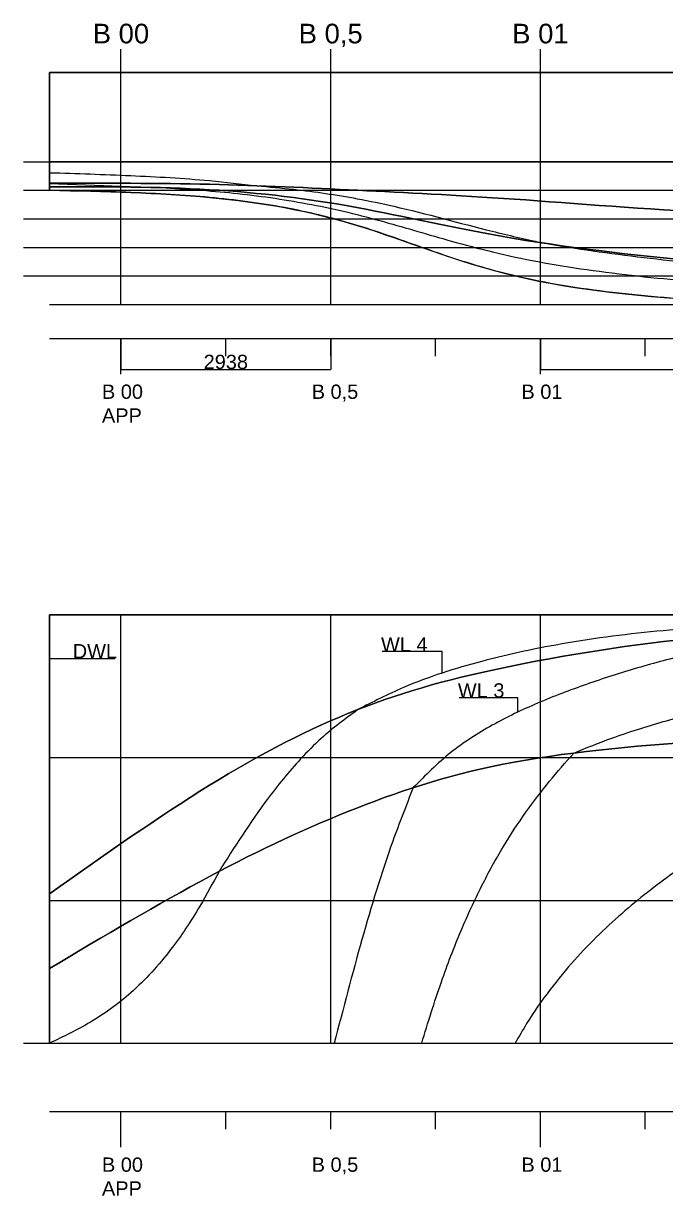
# Model space of a CAD drawing. Extents: x -1366 to 79276, y -12480 to 4902.
# Drawn here: x -1366 to 7629, y -12480 to 3937 of the extents above; entities that cross this region are included whole.
import ezdxf
from ezdxf.enums import TextEntityAlignment as Align

# ---------------------------------------------------------------- set-up
doc = ezdxf.new("R2010")
doc.units = 0
doc.header["$MEASUREMENT"] = 0
doc.header["$PDMODE"] = 98
doc.layers.get('0').update_dxf_attribs({"color": 1, "linetype": 'CONTINUOUS'})
doc.layers.get('Defpoints').update_dxf_attribs({"linetype": 'CONTINUOUS'})
for name, color, linetype in [('BUTTOCKS', 30, 'CONTINUOUS'), ('CL', 1, 'CONTINUOUS'), ('COTAS', 7, 'CONTINUOUS'), ('EDGES', 56, 'CONTINUOUS'), ('REFERENCE_LINES', 7, 'CONTINUOUS'), ('STATIONS', 3, 'CONTINUOUS'), ('WATERLINES', 4, 'CONTINUOUS')]:
    doc.layers.add(name, color=color, linetype=linetype)
doc.styles.add('COTAS', font='arial.ttf', dxfattribs={"height": 200})
doc.styles.get("Standard").update_dxf_attribs({"font": 'arial.ttf'})
doc.dimstyles.new('COTAS', dxfattribs={"dimtxt": 200, "dimasz": 2.5, "dimexe": 1.25, "dimexo": 0.625, "dimtad": 1, "dimdec": 0, "dimdsep": 46, "dimtxsty": 'COTAS', "dimcen": 2.5, "dimclrd": 256, "dimclre": 256, "dimclrt": 256, "dimadec": 0, "dimazin": 0, "dimtfac": 1, "dimtdec": 0, "dimtmove": 0, "dimatfit": 3, "dimfxl": 1, "dimtfillclr": 256, "dimtolj": 1, "dimtzin": 0, "dimlwd": -1, "dimlwe": -1, "dimarcsym": 0})

# ---------------------------------------------------------------- blocks, each defined once
blk = doc.blocks.new('LINHAS DE REFERENCIA')
at = {"layer": 'REFERENCE_LINES'}
for p, q in [((-1000, -705), (59000, -705)), ((0, -1205), (0, -705)), ((1469, -955), (1469, -705)), ((2938, -955), (2938, -705)), ((4407, -955), (4407, -705)), ((5876, -1205), (5876, -705)), ((7345, -955), (7345, -705))]:
    blk.add_line(p, q, dxfattribs=at)
at = {"layer": 'REFERENCE_LINES', "char_height": 200, "width": 913.77, "attachment_point": 1}
for s, insert in [('B 00\\PAPP', (-266, -1351)), ('B 0,5', (2672, -1351)), ('B 01', (5610, -1351))]:
    blk.add_mtext(s, dxfattribs=dict(at, insert=insert))
blk = doc.blocks.new('*D6')
at = {"layer": 'COTAS', "transparency": 16777216}
for p, q in [((0, -476), (0, -910)), ((2938, -476), (2938, -910)), ((2, -908), (2936, -908))]:
    blk.add_line(p, q, dxfattribs=at)
for points in [[(2, -908), (2, -909), (0, -908)], [(2936, -908), (2936, -909), (2938, -908)]]:
    blk.add_solid(points, dxfattribs=at)
at = {"layer": 'Defpoints', "color": 0, "transparency": 16777216}
for p in [(0, -475), (2938, -475), (2938, -908)]:
    blk.add_point(p, dxfattribs=at)
at = {"layer": 'COTAS', "transparency": 16777216, "insert": (1469, -805), "char_height": 200, "attachment_point": 5, "style": 'COTAS'}
blk.add_mtext('\\A1;2938', dxfattribs=at)
blk = doc.blocks.new('*D7')
at = {"layer": 'COTAS', "transparency": 16777216}
for p, q in [((5876, -476), (5876, -910)), ((11752, -476), (11752, -910)), ((5878, -908), (11750, -908))]:
    blk.add_line(p, q, dxfattribs=at)
for points in [[(5878, -908), (5878, -909), (5876, -908)], [(11750, -908), (11750, -909), (11752, -908)]]:
    blk.add_solid(points, dxfattribs=at)
at = {"layer": 'Defpoints', "color": 0, "transparency": 16777216}
for p in [(5876, -475), (11752, -475), (11752, -908)]:
    blk.add_point(p, dxfattribs=at)
at = {"layer": 'COTAS', "transparency": 16777216, "insert": (8814, -806), "char_height": 200, "attachment_point": 5, "style": 'COTAS'}
blk.add_mtext('\\A1;5876', dxfattribs=at)

msp = doc.modelspace()

# ---------------------------------------------------------------- linework, layer by layer
msp.add_line((-1000, 3250), (58999.9, 3250))
at = {"layer": 'BUTTOCKS'}
for p, q in [((-1000, 3250), (-1000, 1846.5)), ((-1000, 3250), (-1000, 1695.6)), ((-1000, 1600), (-1000, 3250)), ((-1000, 1695.6), (631.6, 1634.3)), ((-1000, -6346), (55312.6, -6346)), ((-1000, -8346), (57356, -8346))]:
    msp.add_line(p, q, dxfattribs=at)
for points in [[(58999.9, 3250), (58995.7, 2969.3), (58966.5, 2671.3), (58889.1, 2341.2), (58746.8, 1974.7), (58523.4, 1567.4), (58195.5, 1102.6), (57983.2, 846.9), (57726.7, 594.8), (57414, 369.2), (57033.1, 192.7), (56700, 103.6), (56219.6, 34.8), (55741.3, 6.4), (55311.8, 0.6), (51601.1, 0), (11119.5, 0), (9750.1, 6.2), (8335, 49.8), (7608.7, 97.4), (6885.6, 168.3), (6184.2, 267.4), (5523.3, 399.4), (5063, 521.2), (4490.8, 703.4), (3564.8, 1026.1), (3055.1, 1182.1), (2290.8, 1357.3), (1773.6, 1440), (1244, 1500), (139.6, 1568.8), (-1000, 1600)], [(-1000, 1846.5), (136.3, 1805.9), (1241.2, 1734.7), (1902.1, 1663.4)], [(1902.1, 1663.4), (2421.8, 1613.3), (3310.8, 1482.2), (3821.8, 1376.3), (5200.2, 1026.6), (5885.8, 865.3)], [(631.6, 1634.3), (1639.2, 1554.2), (2159.7, 1487.1), (2671.5, 1400.3), (3179.6, 1291.2), (3689.8, 1157.9), (4624, 889.3), (5206.3, 736.9), (5840.9, 601.5), (6525.3, 489.5), (7240.5, 399.5), (7967.2, 329.7), (9389.8, 240.5), (10762.7, 195.6), (13759.4, 133.4), (16558, 64.6), (19025.8, 15), (20521.8, 1.9), (21894.1, 0), (38284.7, 0), (40988.3, 4.5), (43522.9, 26.7), (47117.7, 93.6), (48675.5, 139.8), (49394.1, 173.1), (50041.9, 217.4), (50639, 280), (51359.4, 407.4), (51601.9, 471.3)], [(5885.8, 865.3), (6519.5, 764.9), (7235.5, 669.4), (8678.6, 522), (10065.5, 426.3), (11420.6, 360.9), (13755.7, 266.9), (16558, 129.2), (18203.2, 57.4), (19025.8, 30), (20521.8, 3.8), (21894.1, 0), (38115.7, 0), (40819.3, 7.5), (42171.1, 24.4), (43522.9, 53.4), (45992.4, 138.4)]]:
    msp.add_spline(points, degree=3, dxfattribs=at)
at = {"layer": 'CL'}
for p, q in [((-1000, 0), (59000, 0)), ((-1365.9, -10346), (59299.9, -10346))]:
    msp.add_line(p, q, dxfattribs=at)
at = {"layer": 'EDGES'}
msp.add_line((-1000, -6626.7), (-1000, -6626.7), dxfattribs=at)
for points in [[(-1000, 3250, 0), (-1000, 3212.7, 0), (-1000, 3175.5, 0), (-1000, 3138.2, 0), (-1000, 3100.8, 0), (-1000, 3063.4, 0), (-1000, 3025.9, 0), (-1000, 2988.4, 0), (-1000, 2950.7, 0), (-1000, 2912.9, 0), (-1000, 2875.1, 0), (-1000, 2837, 0), (-1000, 2798.8, 0), (-1000, 2760.5, 0), (-1000, 2721.9, 0), (-1000, 2683.2, 0), (-1000, 2644.2, 0), (-1000, 2605.1, 0), (-1000, 2565.7, 0), (-1000, 2526.1, 0), (-1000, 2486.3, 0), (-1000, 2446.4, 0), (-1000, 2406.3, 0), (-1000, 2366.1, 0), (-1000, 2325.7, 0), (-1000, 2285.2, 0), (-1000, 2244.7, 0), (-1000, 2204, 0), (-1000, 2163.3, 0), (-1000, 2122.5, 0), (-1000, 2081.7, 0), (-1000, 2040.9, 0), (-1000, 2000, 0), (-857.2, 2000, 0), (-714.5, 2000, 0), (-572, 2000, 0), (-429.6, 2000, 0), (-287.4, 2000, 0), (-145.6, 2000, 0), (-4.1, 2000, 0), (136.9, 2000, 0), (277.4, 2000, 0), (417.4, 2000, 0), (556.8, 2000, 0), (695.4, 2000, 0), (833.4, 2000, 0), (970.5, 2000, 0), (1106.8, 2000, 0), (1242.1, 2000, 0), (1106.8, 2000, 0), (970.5, 2000, 0), (833.4, 2000, 0), (695.4, 2000, 0), (556.8, 2000, 0), (417.4, 2000, 0), (277.4, 2000, 0), (136.9, 2000, 0), (-4.1, 2000, 0), (-145.6, 2000, 0), (-287.4, 2000, 0), (-429.6, 2000, 0), (-572, 2000, 0), (-714.5, 2000, 0), (-857.2, 2000, 0), (-1000, 2000, 0), (-1000, 1981.2, 0), (-1000, 1962.5, 0), (-1000, 1943.8, 0), (-1000, 1925, 0), (-1000, 1906.2, 0), (-1000, 1887.5, 0), (-1000, 1868.8, 0), (-1000, 1850, 0), (-1000, 1831.2, 0), (-1000, 1812.5, 0), (-1000, 1793.8, 0), (-1000, 1775, 0), (-1000, 1756.2, 0), (-1000, 1737.5, 0), (-1000, 1718.8, 0), (-1000, 1700, 0), (-1000, 1718.8, 0), (-1000, 1737.5, 0), (-1000, 1756.2, 0), (-1000, 1775, 0), (-1000, 1793.8, 0), (-1000, 1812.5, 0), (-1000, 1831.2, 0), (-1000, 1850, 0), (-1000, 1868.8, 0), (-1000, 1887.5, 0), (-1000, 1906.2, 0), (-1000, 1925, 0), (-1000, 1943.8, 0), (-1000, 1962.5, 0), (-1000, 1981.2, 0), (-1000, 2000, 0), (-1000, 2040.9, 0), (-1000, 2081.7, 0), (-1000, 2122.5, 0), (-1000, 2163.3, 0), (-1000, 2204, 0), (-1000, 2244.7, 0), (-1000, 2285.2, 0), (-1000, 2325.7, 0), (-1000, 2366.1, 0), (-1000, 2406.3, 0), (-1000, 2446.4, 0), (-1000, 2486.3, 0), (-1000, 2526.1, 0), (-1000, 2565.7, 0), (-1000, 2605.1, 0), (-1000, 2644.2, 0), (-1000, 2683.2, 0), (-1000, 2721.9, 0), (-1000, 2760.5, 0), (-1000, 2798.8, 0), (-1000, 2837, 0), (-1000, 2875.1, 0), (-1000, 2912.9, 0), (-1000, 2950.7, 0), (-1000, 2988.4, 0), (-1000, 3025.9, 0), (-1000, 3063.4, 0), (-1000, 3100.8, 0), (-1000, 3138.2, 0), (-1000, 3175.5, 0), (-1000, 3212.7, 0), (-1000, 3250, 0), (-1000, 3212.7, 0), (-1000, 3175.3, 0), (-1000, 3137.7, 0), (-1000, 3099.8, 0), (-1000, 3061.4, 0), (-1000, 3022.4, 0), (-1000, 2982.8, 0), (-1000, 2942.4, 0), (-1000, 2901.1, 0), (-1000, 2858.8, 0), (-1000, 2815.4, 0), (-1000, 2770.7, 0), (-1000, 2724.7, 0), (-1000, 2677.3, 0), (-1000, 2628.2, 0), (-1000, 2577.6, 0), (-1000, 2525.1, 0), (-1000, 2471, 0), (-1000, 2415.3, 0), (-1000, 2358.2, 0), (-1000, 2299.7, 0), (-1000, 2240, 0), (-1000, 2179.2, 0), (-1000, 2117.4, 0), (-1000, 2054.7, 0), (-1000, 1991.2, 0), (-1000, 1927, 0), (-1000, 1862.3, 0), (-1000, 1797.1, 0), (-1000, 1731.6, 0), (-1000, 1665.8, 0), (-1000, 1600, 0), (-1000, 1603.1, 0), (-1000, 1606.2, 0), (-1000, 1609.4, 0), (-1000, 1612.5, 0), (-1000, 1615.6, 0), (-1000, 1618.8, 0), (-1000, 1621.9, 0), (-1000, 1625, 0), (-1000, 1628.1, 0), (-1000, 1631.2, 0), (-1000, 1634.4, 0), (-1000, 1637.5, 0), (-1000, 1640.6, 0), (-1000, 1643.8, 0), (-1000, 1646.9, 0), (-1000, 1650, 0), (-1000, 1653.1, 0), (-1000, 1656.2, 0), (-1000, 1659.4, 0), (-1000, 1662.5, 0), (-1000, 1665.6, 0), (-1000, 1668.8, 0), (-1000, 1671.9, 0), (-1000, 1675, 0), (-1000, 1678.1, 0), (-1000, 1681.2, 0), (-1000, 1684.4, 0), (-1000, 1687.5, 0), (-1000, 1690.6, 0), (-1000, 1693.8, 0), (-1000, 1696.9, 0), (-1000, 1700, 0), (-857.4, 1700, 0), (-714.8, 1700, 0), (-572.3, 1699.9, 0), (-430.1, 1699.7, 0), (-288.1, 1699.5, 0), (-146.3, 1699.1, 0), (-5, 1698.6, 0), (136, 1697.9, 0), (276.4, 1697, 0), (416.4, 1695.9, 0), (555.7, 1694.6, 0), (694.3, 1693, 0), (832.2, 1691.1, 0), (969.4, 1688.8, 0), (1105.7, 1686.3, 0), (1241.1, 1683.3, 0), (1105.7, 1686.3, 0), (969.4, 1688.8, 0), (832.2, 1691.1, 0), (694.3, 1693, 0), (555.7, 1694.6, 0), (416.4, 1695.9, 0), (276.4, 1697, 0), (136, 1697.9, 0), (-5, 1698.6, 0), (-146.3, 1699.1, 0), (-288.1, 1699.5, 0), (-430.1, 1699.7, 0), (-572.3, 1699.9, 0), (-714.8, 1700, 0), (-857.4, 1700, 0), (-1000, 1700, 0), (-1000, 1696.9, 0), (-1000, 1693.8, 0), (-1000, 1690.6, 0), (-1000, 1687.5, 0), (-1000, 1684.4, 0), (-1000, 1681.2, 0), (-1000, 1678.1, 0), (-1000, 1675, 0), (-1000, 1671.9, 0), (-1000, 1668.8, 0), (-1000, 1665.6, 0), (-1000, 1662.5, 0), (-1000, 1659.4, 0), (-1000, 1656.2, 0), (-1000, 1653.1, 0), (-1000, 1650, 0), (-857.2, 1650, 0), (-714.5, 1649.9, 0), (-572, 1649.7, 0), (-429.6, 1649.3, 0), (-287.5, 1648.7, 0), (-145.7, 1647.8, 0), (-4.3, 1646.5, 0), (136.6, 1644.8, 0), (277, 1642.6, 0), (416.8, 1639.8, 0), (556, 1636.5, 0), (694.4, 1632.4, 0), (832.1, 1627.7, 0), (968.9, 1622.1, 0), (1104.7, 1615.7, 0), (1239.6, 1608.3, 0), (1104.7, 1615.7, 0), (968.9, 1622.1, 0), (832.1, 1627.7, 0), (694.4, 1632.4, 0), (556, 1636.5, 0), (416.8, 1639.8, 0), (277, 1642.6, 0), (136.6, 1644.8, 0), (-4.3, 1646.5, 0), (-145.7, 1647.8, 0), (-287.5, 1648.7, 0), (-429.6, 1649.3, 0), (-572, 1649.7, 0), (-714.5, 1649.9, 0), (-857.2, 1650, 0), (-1000, 1650, 0), (-1000, 1646.9, 0), (-1000, 1643.8, 0), (-1000, 1640.6, 0), (-1000, 1637.5, 0), (-1000, 1634.4, 0), (-1000, 1631.2, 0), (-1000, 1628.1, 0), (-1000, 1625, 0), (-1000, 1621.9, 0), (-1000, 1618.8, 0), (-1000, 1615.6, 0), (-1000, 1612.5, 0), (-1000, 1609.4, 0), (-1000, 1606.2, 0), (-1000, 1603.1, 0), (-1000, 1600, 0), (-856.8, 1596.9, 0), (-713.7, 1593.7, 0), (-570.7, 1590.3, 0), (-428, 1586.7, 0), (-285.5, 1582.8, 0), (-143.3, 1578.6, 0), (-1.6, 1573.9, 0), (139.6, 1568.8, 0), (280.3, 1563, 0), (420.4, 1556.5, 0), (559.8, 1549.4, 0), (698.4, 1541.4, 0), (836.2, 1532.6, 0), (973.2, 1522.8, 0), (1109.1, 1511.9, 0), (1244, 1500, 0), (1377.8, 1486.9, 0), (1510.7, 1472.6, 0), (1642.5, 1457, 0), (1773.6, 1440, 0), (1903.8, 1421.6, 0), (2033.4, 1401.7, 0), (2162.3, 1380.3, 0), (2290.8, 1357.3, 0), (2418.8, 1332.6, 0), (2546.4, 1306.2, 0), (2673.8, 1278, 0), (2801, 1248, 0), (2928, 1216, 0), (3055.1, 1182.1, 0), (3182.2, 1146.2, 0), (3309.4, 1108.2, 0), (3436.9, 1068, 0), (3564.8, 1026.1, 0), (3693.4, 982.5, 0), (3822.9, 937.6, 0), (3953.4, 891.7, 0), (4085.3, 845, 0), (4218.7, 797.9, 0), (4353.8, 750.6, 0), (4490.8, 703.4, 0), (4630.1, 656.5, 0), (4771.7, 610.4, 0), (4916, 565.2, 0), (5063, 521.2, 0), (5213.1, 478.7, 0), (5366.5, 438, 0), (5523.3, 399.3, 0), (5683.7, 363, 0), (5847.6, 328.9, 0), (6014.5, 297.1, 0), (6184.2, 267.4, 0), (6356.5, 239.7, 0), (6531, 214, 0), (6707.5, 190.2, 0), (6885.6, 168.3, 0), (7065, 148.1, 0), (7245.6, 129.6, 0), (7426.9, 112.7, 0), (7608.7, 97.3, 0), (7790.7, 83.5, 0)], [(7779.8, 3250, 0), (7598.1, 3250, 0), (7416.5, 3250, 0), (7235.2, 3250, 0), (7054.6, 3250, 0), (6874.9, 3250, 0), (6696.6, 3250, 0), (6519.9, 3250, 0), (6345.2, 3250, 0), (6172.7, 3250, 0), (6002.9, 3250, 0), (5836, 3250, 0), (5672.3, 3250, 0), (5512.3, 3250, 0), (5356, 3250, 0), (5203.4, 3250, 0), (5054.3, 3250, 0), (4908.3, 3250, 0), (4765.2, 3250, 0), (4624.8, 3250, 0), (4486.9, 3250, 0), (4351.1, 3250, 0), (4217.3, 3250, 0), (4085.3, 3250, 0), (3954.6, 3250, 0), (3825.3, 3250, 0), (3696.8, 3250, 0), (3569.1, 3250, 0), (3442, 3250, 0), (3315, 3250, 0), (3188.1, 3250, 0), (3061.1, 3250, 0), (2934, 3250, 0), (2806.7, 3250, 0), (2679.1, 3250, 0), (2551.3, 3250, 0), (2423.1, 3250, 0), (2294.4, 3250, 0), (2165.2, 3250, 0), (2035.5, 3250, 0), (1905.2, 3250, 0), (1774.2, 3250, 0), (1642.4, 3250, 0), (1509.9, 3250, 0), (1376.4, 3250, 0), (1242.1, 3250, 0), (1106.8, 3250, 0), (970.5, 3250, 0), (833.4, 3250, 0), (695.4, 3250, 0), (556.8, 3250, 0), (417.4, 3250, 0), (277.4, 3250, 0), (136.9, 3250, 0), (-4.1, 3250, 0), (-145.6, 3250, 0), (-287.4, 3250, 0), (-429.6, 3250, 0), (-572, 3250, 0), (-714.5, 3250, 0), (-857.2, 3250, 0), (-1000, 3250, 0), (-1000, 3250, 0), (-1000, 3250, 0), (-1000, 3250, 0), (-1000, 3250, 0), (-1000, 3250, 0), (-1000, 3250, 0), (-1000, 3250, 0), (-1000, 3250, 0), (-1000, 3250, 0), (-1000, 3250, 0), (-1000, 3250, 0), (-1000, 3250, 0), (-1000, 3250, 0), (-1000, 3250, 0), (-1000, 3250, 0), (-1000, 3250, 0)], [(7779.8, 2000, 0), (7598.1, 2000, 0), (7416.5, 2000, 0), (7235.2, 2000, 0), (7054.6, 2000, 0), (6874.9, 2000, 0), (6696.6, 2000, 0), (6519.9, 2000, 0), (6345.2, 2000, 0), (6172.7, 2000, 0), (6002.9, 2000, 0), (5836, 2000, 0), (5672.3, 2000, 0), (5512.3, 2000, 0), (5356, 2000, 0), (5203.4, 2000, 0), (5054.3, 2000, 0), (4908.3, 2000, 0), (4765.2, 2000, 0), (4624.8, 2000, 0), (4486.9, 2000, 0), (4351.1, 2000, 0), (4217.3, 2000, 0), (4085.3, 2000, 0), (3954.6, 2000, 0), (3825.3, 2000, 0), (3696.8, 2000, 0), (3569.1, 2000, 0), (3442, 2000, 0), (3315, 2000, 0), (3188.1, 2000, 0), (3061.1, 2000, 0), (2934, 2000, 0), (2806.7, 2000, 0), (2679.1, 2000, 0), (2551.3, 2000, 0), (2423.1, 2000, 0), (2294.4, 2000, 0), (2165.2, 2000, 0), (2035.5, 2000, 0), (1905.2, 2000, 0), (1774.2, 2000, 0), (1642.4, 2000, 0), (1509.9, 2000, 0), (1376.4, 2000, 0), (1242.1, 2000, 0), (1376.4, 2000, 0), (1509.9, 2000, 0), (1642.4, 2000, 0), (1774.2, 2000, 0), (1905.2, 2000, 0), (2035.5, 2000, 0), (2165.2, 2000, 0), (2294.4, 2000, 0), (2423.1, 2000, 0), (2551.3, 2000, 0), (2679.1, 2000, 0), (2806.7, 2000, 0), (2934, 2000, 0), (3061.1, 2000, 0), (3188.1, 2000, 0), (3315, 2000, 0), (3442, 2000, 0), (3569.1, 2000, 0), (3696.8, 2000, 0), (3825.3, 2000, 0), (3954.6, 2000, 0), (4085.3, 2000, 0), (4217.3, 2000, 0), (4351.1, 2000, 0), (4486.9, 2000, 0), (4624.8, 2000, 0), (4765.2, 2000, 0), (4908.3, 2000, 0), (5054.3, 2000, 0), (5203.4, 2000, 0), (5356, 2000, 0), (5512.3, 2000, 0), (5672.3, 2000, 0), (5836, 2000, 0), (6002.9, 2000, 0), (6172.7, 2000, 0), (6345.2, 2000, 0), (6519.9, 2000, 0), (6696.6, 2000, 0), (6874.9, 2000, 0), (7054.6, 2000, 0), (7235.2, 2000, 0), (7416.5, 2000, 0), (7598.1, 2000, 0), (7779.8, 2000, 0)], [(1241.1, 1683.3, 0), (1375.5, 1680, 0), (1509.1, 1676.3, 0), (1641.8, 1672.3, 0), (1773.7, 1668, 0), (1904.8, 1663.3, 0), (2035.4, 1658.4, 0), (2165.2, 1653.3, 0), (2294.6, 1647.9, 0), (2423.4, 1642.4, 0), (2551.8, 1636.6, 0), (2679.8, 1630.7, 0), (2807.5, 1624.7, 0), (2935, 1618.6, 0), (3062.2, 1612.5, 0), (3189.3, 1606.2, 0), (3316.3, 1600, 0), (3189.3, 1606.2, 0), (3062.2, 1612.5, 0), (2935, 1618.6, 0), (2807.5, 1624.7, 0), (2679.8, 1630.7, 0), (2551.8, 1636.6, 0), (2423.4, 1642.4, 0), (2294.6, 1647.9, 0), (2165.2, 1653.3, 0), (2035.4, 1658.4, 0), (1904.8, 1663.3, 0), (1773.7, 1668, 0), (1641.8, 1672.3, 0), (1509.1, 1676.3, 0), (1375.5, 1680, 0), (1241.1, 1683.3, 0)], [(3304.9, 1358.3, 0), (3178.1, 1381.3, 0), (3051.2, 1403.3, 0), (2924.4, 1424.3, 0), (2797.5, 1444.3, 0), (2670.3, 1463.3, 0), (2543, 1481.4, 0), (2415.3, 1498.5, 0), (2287.2, 1514.6, 0), (2158.6, 1529.7, 0), (2029.6, 1543.9, 0), (1899.9, 1557.1, 0), (1769.5, 1569.3, 0), (1638.3, 1580.5, 0), (1506.4, 1590.8, 0), (1373.5, 1600, 0), (1239.6, 1608.3, 0), (1373.5, 1600, 0), (1506.4, 1590.8, 0), (1638.3, 1580.5, 0), (1769.5, 1569.3, 0), (1899.9, 1557.1, 0), (2029.6, 1543.9, 0), (2158.6, 1529.7, 0), (2287.2, 1514.6, 0), (2415.3, 1498.5, 0), (2543, 1481.4, 0), (2670.3, 1463.3, 0), (2797.5, 1444.3, 0), (2924.4, 1424.3, 0), (3051.2, 1403.3, 0), (3178.1, 1381.3, 0), (3304.9, 1358.3, 0)], [(7779.8, 1314.6, 0), (7598.1, 1326.2, 0), (7416.5, 1338.2, 0), (7235.2, 1350.6, 0), (7054.6, 1363.2, 0), (6875, 1376, 0), (6696.7, 1389, 0), (6520, 1401.9, 0), (6345.3, 1414.8, 0), (6172.9, 1427.5, 0), (6003.1, 1439.9, 0), (5836.2, 1452.1, 0), (5672.7, 1463.8, 0), (5512.7, 1475, 0), (5356.5, 1485.7, 0), (5204, 1495.8, 0), (5054.9, 1505.3, 0), (4909, 1514.5, 0), (4766.1, 1523.1, 0), (4625.8, 1531.4, 0), (4487.9, 1539.3, 0), (4352.3, 1546.9, 0), (4218.6, 1554.2, 0), (4086.6, 1561.2, 0), (3956, 1568, 0), (3826.6, 1574.6, 0), (3698.2, 1581.1, 0), (3570.5, 1587.5, 0), (3443.3, 1593.7, 0), (3316.3, 1600, 0), (3443.3, 1593.7, 0), (3570.5, 1587.5, 0), (3698.2, 1581.1, 0), (3826.6, 1574.6, 0), (3956, 1568, 0), (4086.6, 1561.2, 0), (4218.6, 1554.2, 0), (4352.3, 1546.9, 0), (4487.9, 1539.3, 0), (4625.8, 1531.4, 0), (4766.1, 1523.1, 0), (4909, 1514.5, 0), (5054.9, 1505.3, 0), (5204, 1495.8, 0), (5356.5, 1485.7, 0), (5512.7, 1475, 0), (5672.7, 1463.8, 0), (5836.2, 1452.1, 0), (6003.1, 1439.9, 0), (6172.9, 1427.5, 0), (6345.3, 1414.8, 0), (6520, 1401.9, 0), (6696.7, 1389, 0), (6875, 1376, 0), (7054.6, 1363.2, 0), (7235.2, 1350.6, 0), (7416.5, 1338.2, 0), (7598.1, 1326.2, 0), (7779.8, 1314.6, 0)], [(7779.8, 633.7, 0), (7598.1, 652, 0), (7416.4, 671, 0), (7235.1, 690.7, 0), (7054.3, 711.2, 0), (6874.6, 732.3, 0), (6696.1, 754.1, 0), (6519.3, 776.6, 0), (6344.3, 799.8, 0), (6171.6, 823.6, 0), (6001.5, 848, 0), (5834.3, 873.1, 0), (5670.3, 898.7, 0), (5509.7, 925, 0), (5353, 951.8, 0), (5199.9, 979.2, 0), (5050.1, 1006.9, 0), (4903.5, 1034.9, 0), (4759.8, 1063.1, 0), (4618.8, 1091.4, 0), (4480.2, 1119.7, 0), (4343.9, 1147.9, 0), (4209.5, 1175.9, 0), (4076.9, 1203.6, 0), (3945.8, 1231, 0), (3816, 1257.8, 0), (3687.2, 1284.1, 0), (3559.3, 1309.6, 0), (3431.9, 1334.4, 0), (3304.9, 1358.3, 0), (3431.9, 1334.4, 0), (3559.3, 1309.6, 0), (3687.2, 1284.1, 0), (3816, 1257.8, 0), (3945.8, 1231, 0), (4076.9, 1203.6, 0), (4209.5, 1175.9, 0), (4343.9, 1147.9, 0), (4480.2, 1119.7, 0), (4618.8, 1091.4, 0), (4759.8, 1063.1, 0), (4903.5, 1034.9, 0), (5050.1, 1006.9, 0), (5199.9, 979.2, 0), (5353, 951.8, 0), (5509.7, 925, 0), (5670.3, 898.7, 0), (5834.3, 873.1, 0), (6001.5, 848, 0), (6171.6, 823.6, 0), (6344.3, 799.8, 0), (6519.3, 776.6, 0), (6696.1, 754.1, 0), (6874.6, 732.3, 0), (7054.3, 711.2, 0), (7235.1, 690.7, 0), (7416.4, 671, 0), (7598.1, 652, 0), (7779.8, 633.7, 0)], [(-857.3, -4346, 0), (-1000.1, -4346, 0), (-1000.1, -4346, 0), (-1000.1, -4346, 0), (-1000.1, -4346, 0), (-1000.1, -4346, 0), (-1000.1, -4346, 0), (-1000.1, -4346, 0), (-1000.1, -4346, 0), (-1000.1, -4346, 0), (-1000.1, -4346, 0), (-1000.1, -4346, 0), (-1000.1, -4346, 0), (-1000.1, -4346, 0), (-1000.1, -4346, 0), (-1000.1, -4346, 0), (-1000.1, -4346, 0), (-1000.1, -4346, 0), (-1000.1, -4346, 0), (-1000.1, -4346, 0), (-1000.1, -4346, 0), (-1000.1, -4346, 0), (-1000.1, -4346, 0), (-1000.1, -4346, 0), (-1000.1, -4346, 0), (-1000.1, -4346, 0), (-1000.1, -4346, 0), (-1000.1, -4346, 0), (-1000.1, -4346, 0), (-1000.1, -4346, 0), (-1000.1, -4346, 0), (-1000.1, -4346, 0), (-1000.1, -4346, 0), (-1000.1, -4346, 0), (-1000.1, -4346, 0), (-1000.1, -4346, 0), (-1000.1, -4346, 0), (-1000.1, -4346, 0), (-1000.1, -4346, 0), (-1000.1, -4346, 0), (-1000.1, -4346, 0), (-1000.1, -4346, 0), (-1000.1, -4346, 0), (-1000.1, -4346, 0), (-1000.1, -4346, 0), (-1000.1, -4346, 0), (-1000.1, -4346, 0), (-1000.1, -4346, 0), (-1000.1, -4346, 0), (-857.3, -4346, 0), (-714.6, -4346, 0), (-572, -4346, 0), (-429.6, -4346, 0), (-287.5, -4346, 0), (-145.7, -4346, 0), (-4.2, -4346, 0), (136.8, -4346, 0), (277.4, -4346, 0), (417.3, -4346, 0), (556.7, -4346, 0), (695.4, -4346, 0), (833.3, -4346, 0), (970.4, -4346, 0), (1106.7, -4346, 0), (1242, -4346, 0), (1106.7, -4346, 0), (970.4, -4346, 0), (833.3, -4346, 0), (695.4, -4346, 0), (556.7, -4346, 0), (417.3, -4346, 0), (277.4, -4346, 0), (136.8, -4346, 0), (-4.2, -4346, 0), (-145.7, -4346, 0), (-287.5, -4346, 0), (-429.6, -4346, 0), (-572, -4346, 0), (-714.6, -4346, 0), (-857.3, -4346, 0), (-1000.1, -4346, 0), (-1000.1, -4346, 0), (-1000.1, -4346, 0), (-1000.1, -4346, 0), (-1000.1, -4346, 0), (-1000.1, -4346, 0), (-1000.1, -4346, 0), (-1000.1, -4346, 0), (-1000.1, -4346, 0), (-1000.1, -4346, 0), (-1000.1, -4346, 0), (-1000.1, -4346, 0), (-1000.1, -4346, 0), (-1000.1, -4346, 0), (-1000.1, -4346, 0), (-1000.1, -4346, 0), (-1000.1, -4346, 0), (-1000.1, -4590.3, 0), (-1000.1, -4834.5, 0), (-1000.1, -5078.7, 0), (-1000.1, -5323, 0), (-1000.1, -5567.2, 0), (-1000.1, -5811.5, 0), (-1000.1, -6055.7, 0), (-1000.1, -6300, 0), (-1000.1, -6544.2, 0), (-1000.1, -6788.5, 0), (-1000.1, -7032.7, 0), (-1000.1, -7277, 0), (-1000.1, -7521.2, 0), (-1000.1, -7765.5, 0), (-1000.1, -8009.7, 0), (-1000.1, -8254, 0), (-1000.1, -8009.7, 0), (-1000.1, -7765.5, 0), (-1000.1, -7521.2, 0), (-1000.1, -7277, 0), (-1000.1, -7032.7, 0), (-1000.1, -6788.5, 0), (-1000.1, -6544.2, 0), (-1000.1, -6300, 0), (-1000.1, -6055.7, 0), (-1000.1, -5811.5, 0), (-1000.1, -5567.2, 0), (-1000.1, -5323, 0), (-1000.1, -5078.7, 0), (-1000.1, -4834.5, 0), (-1000.1, -4590.3, 0), (-1000.1, -4346, 0), (-1000.1, -4721, 0), (-1000.1, -5096, 0), (-1000.1, -5471, 0), (-1000.1, -5846, 0), (-1000.1, -6221, 0), (-1000.1, -6596, 0), (-1000.1, -6971, 0), (-1000.1, -7346, 0), (-1000.1, -7721, 0), (-1000.1, -8096, 0), (-1000.1, -8471, 0), (-1000.1, -8846, 0), (-1000.1, -9221, 0), (-1000.1, -9596, 0), (-1000.1, -9971, 0), (-1000.1, -10346, 0), (-1000.1, -10346, 0), (-1000.1, -10346, 0), (-1000.1, -10346, 0), (-1000.1, -10346, 0), (-1000.1, -10346, 0), (-1000.1, -10346, 0), (-1000.1, -10346, 0), (-1000.1, -10346, 0), (-1000.1, -10346, 0), (-1000.1, -10346, 0), (-1000.1, -10346, 0), (-1000.1, -10346, 0), (-1000.1, -10346, 0), (-1000.1, -10346, 0), (-1000.1, -10346, 0), (-1000.1, -10346, 0), (-1000.1, -10346, 0), (-1000.1, -10346, 0), (-1000.1, -10346, 0), (-1000.1, -10346, 0), (-1000.1, -10346, 0), (-1000.1, -10346, 0), (-1000.1, -10346, 0), (-1000.1, -10346, 0), (-1000.1, -10346, 0), (-1000.1, -10346, 0), (-1000.1, -10346, 0), (-1000.1, -10346, 0), (-1000.1, -10346, 0), (-1000.1, -10346, 0), (-1000.1, -10346, 0), (-1000.1, -10280.6, 0), (-1000.1, -10215.2, 0), (-1000.1, -10149.9, 0), (-1000.1, -10084.5, 0), (-1000.1, -10019.1, 0), (-1000.1, -9953.7, 0), (-1000.1, -9888.4, 0), (-1000.1, -9823, 0), (-1000.1, -9757.6, 0), (-1000.1, -9692.2, 0), (-1000.1, -9626.9, 0), (-1000.1, -9561.5, 0), (-1000.1, -9496.1, 0), (-1000.1, -9430.7, 0), (-1000.1, -9365.4, 0), (-1000.1, -9300, 0), (-1000.1, -9234.6, 0), (-1000.1, -9169.2, 0), (-1000.1, -9103.8, 0), (-1000.1, -9038.5, 0), (-1000.1, -8973.1, 0), (-1000.1, -8907.7, 0), (-1000.1, -8842.3, 0), (-1000.1, -8777, 0), (-1000.1, -8711.6, 0), (-1000.1, -8646.2, 0), (-1000.1, -8580.8, 0), (-1000.1, -8515.5, 0), (-1000.1, -8450.1, 0), (-1000.1, -8384.7, 0), (-1000.1, -8319.3, 0), (-1000.1, -8254, 0), (-857.5, -8153, 0), (-714.9, -8052.3, 0), (-572.4, -7951.7, 0), (-430.2, -7851.7, 0), (-288.1, -7752.1, 0), (-146.4, -7653.3, 0), (-5, -7555.2, 0), (135.9, -7458.2, 0), (276.4, -7362.3, 0), (416.3, -7267.6, 0), (555.6, -7174.2, 0), (694.2, -7082.5, 0), (832.2, -6992.3, 0), (969.3, -6904, 0), (1105.6, -6817.6, 0), (1241, -6733.3, 0), (1105.6, -6817.6, 0), (969.3, -6904, 0), (832.2, -6992.3, 0), (694.2, -7082.5, 0), (555.6, -7174.2, 0), (416.3, -7267.6, 0), (276.4, -7362.3, 0), (135.9, -7458.2, 0), (-5, -7555.2, 0), (-146.4, -7653.3, 0), (-288.1, -7752.1, 0), (-430.2, -7851.7, 0), (-572.4, -7951.7, 0), (-714.9, -8052.3, 0), (-857.5, -8153, 0), (-1000.1, -8254, 0), (-1000.1, -8319.3, 0), (-1000.1, -8384.7, 0), (-1000.1, -8450.1, 0), (-1000.1, -8515.5, 0), (-1000.1, -8580.8, 0), (-1000.1, -8646.2, 0), (-1000.1, -8711.6, 0), (-1000.1, -8777, 0), (-1000.1, -8842.3, 0), (-1000.1, -8907.7, 0), (-1000.1, -8973.1, 0), (-1000.1, -9038.5, 0), (-1000.1, -9103.8, 0), (-1000.1, -9169.2, 0), (-1000.1, -9234.6, 0), (-1000.1, -9300, 0), (-857.3, -9215, 0), (-714.6, -9130.2, 0), (-572, -9045.6, 0), (-429.7, -8961.3, 0), (-287.6, -8877.4, 0), (-145.8, -8794, 0), (-4.4, -8711.3, 0), (136.5, -8629.3, 0), (276.9, -8548.1, 0), (416.8, -8467.8, 0), (555.9, -8388.6, 0), (694.3, -8310.6, 0), (832, -8233.8, 0), (968.8, -8158.3, 0), (1104.6, -8084.3, 0), (1239.5, -8011.9, 0), (1104.6, -8084.3, 0), (968.8, -8158.3, 0), (832, -8233.8, 0), (694.3, -8310.6, 0), (555.9, -8388.6, 0), (416.8, -8467.8, 0), (276.9, -8548.1, 0), (136.5, -8629.3, 0), (-4.4, -8711.3, 0), (-145.8, -8794, 0), (-287.6, -8877.4, 0), (-429.7, -8961.3, 0), (-572, -9045.6, 0), (-714.6, -9130.2, 0), (-857.3, -9215, 0), (-1000.1, -9300, 0), (-1000.1, -9365.4, 0), (-1000.1, -9430.7, 0), (-1000.1, -9496.1, 0), (-1000.1, -9561.5, 0), (-1000.1, -9626.9, 0), (-1000.1, -9692.2, 0), (-1000.1, -9757.6, 0), (-1000.1, -9823, 0), (-1000.1, -9888.4, 0), (-1000.1, -9953.7, 0), (-1000.1, -10019.1, 0), (-1000.1, -10084.5, 0), (-1000.1, -10149.9, 0), (-1000.1, -10215.2, 0), (-1000.1, -10280.6, 0), (-1000.1, -10346, 0), (-1000.1, -10346, 0), (-856.9, -10346, 0), (-713.8, -10346, 0), (-570.8, -10346, 0), (-428.1, -10346, 0), (-285.6, -10346, 0), (-143.4, -10346, 0), (-1.7, -10346, 0), (139.6, -10346, 0), (280.3, -10346, 0), (420.3, -10346, 0), (559.7, -10346, 0), (698.4, -10346, 0), (836.2, -10346, 0), (973.1, -10346, 0), (1109, -10346, 0), (1243.9, -10346, 0), (1377.8, -10346, 0), (1510.6, -10346, 0), (1642.5, -10346, 0), (1773.5, -10346, 0), (1903.7, -10346, 0), (2033.3, -10346, 0), (2162.3, -10346, 0), (2290.7, -10346, 0), (2418.7, -10346, 0), (2546.3, -10346, 0), (2673.7, -10346, 0), (2800.9, -10346, 0), (2927.9, -10346, 0), (3055, -10346, 0), (3182.1, -10346, 0), (3309.3, -10346, 0), (3436.8, -10346, 0), (3564.8, -10346, 0), (3693.3, -10346, 0), (3822.8, -10346, 0), (3953.3, -10346, 0), (4085.2, -10346, 0), (4218.6, -10346, 0), (4353.7, -10346, 0), (4490.8, -10346, 0), (4630, -10346, 0), (4771.6, -10346, 0), (4915.9, -10346, 0), (5062.9, -10346, 0), (5213, -10346, 0), (5366.4, -10346, 0), (5523.2, -10346, 0), (5683.6, -10346, 0), (5847.5, -10346, 0), (6014.4, -10346, 0), (6184.2, -10346, 0), (6356.4, -10346, 0), (6530.9, -10346, 0), (6707.4, -10346, 0), (6885.5, -10346, 0), (7065, -10346, 0), (7245.5, -10346, 0), (7426.8, -10346, 0), (7608.6, -10346, 0), (7790.6, -10346, 0)], [(7779.7, -4346, 0), (7598.1, -4346, 0), (7416.4, -4346, 0), (7235.1, -4346, 0), (7054.5, -4346, 0), (6874.8, -4346, 0), (6696.5, -4346, 0), (6519.8, -4346, 0), (6345.1, -4346, 0), (6172.6, -4346, 0), (6002.8, -4346, 0), (5835.9, -4346, 0), (5672.2, -4346, 0), (5512.2, -4346, 0), (5355.9, -4346, 0), (5203.3, -4346, 0), (5054.2, -4346, 0), (4908.2, -4346, 0), (4765.1, -4346, 0), (4624.7, -4346, 0), (4486.8, -4346, 0), (4351.1, -4346, 0), (4217.3, -4346, 0), (4085.2, -4346, 0), (3954.6, -4346, 0), (3825.2, -4346, 0), (3696.8, -4346, 0), (3569.1, -4346, 0), (3441.9, -4346, 0), (3314.9, -4346, 0), (3188, -4346, 0), (3061, -4346, 0), (2933.9, -4346, 0), (2806.6, -4346, 0), (2679.1, -4346, 0), (2551.2, -4346, 0), (2423, -4346, 0), (2294.3, -4346, 0), (2165.2, -4346, 0), (2035.5, -4346, 0), (1905.1, -4346, 0), (1774.1, -4346, 0), (1642.4, -4346, 0), (1509.8, -4346, 0), (1376.4, -4346, 0), (1242, -4346, 0), (1106.7, -4346, 0), (970.4, -4346, 0), (833.3, -4346, 0), (695.4, -4346, 0), (556.7, -4346, 0), (417.3, -4346, 0), (277.4, -4346, 0), (136.8, -4346, 0), (-4.2, -4346, 0), (-145.7, -4346, 0), (-287.5, -4346, 0), (-429.6, -4346, 0), (-572, -4346, 0), (-714.6, -4346, 0), (-857.3, -4346, 0)], [(7779.7, -4346, 0), (7598.1, -4346, 0), (7416.4, -4346, 0), (7235.1, -4346, 0), (7054.5, -4346, 0), (6874.8, -4346, 0), (6696.5, -4346, 0), (6519.8, -4346, 0), (6345.1, -4346, 0), (6172.6, -4346, 0), (6002.8, -4346, 0), (5835.9, -4346, 0), (5672.2, -4346, 0), (5512.2, -4346, 0), (5355.9, -4346, 0), (5203.3, -4346, 0), (5054.2, -4346, 0), (4908.2, -4346, 0), (4765.1, -4346, 0), (4624.7, -4346, 0), (4486.8, -4346, 0), (4351.1, -4346, 0), (4217.3, -4346, 0), (4085.2, -4346, 0), (3954.6, -4346, 0), (3825.2, -4346, 0), (3696.8, -4346, 0), (3569.1, -4346, 0), (3441.9, -4346, 0), (3314.9, -4346, 0), (3188, -4346, 0), (3061, -4346, 0), (2933.9, -4346, 0), (2806.6, -4346, 0), (2679.1, -4346, 0), (2551.2, -4346, 0), (2423, -4346, 0), (2294.3, -4346, 0), (2165.2, -4346, 0), (2035.5, -4346, 0), (1905.1, -4346, 0), (1774.1, -4346, 0), (1642.4, -4346, 0), (1509.8, -4346, 0), (1376.4, -4346, 0), (1242, -4346, 0), (1376.4, -4346, 0), (1509.8, -4346, 0), (1642.4, -4346, 0), (1774.1, -4346, 0), (1905.1, -4346, 0), (2035.5, -4346, 0), (2165.2, -4346, 0), (2294.3, -4346, 0), (2423, -4346, 0), (2551.2, -4346, 0), (2679.1, -4346, 0), (2806.6, -4346, 0), (2933.9, -4346, 0), (3061, -4346, 0), (3188, -4346, 0), (3314.9, -4346, 0), (3441.9, -4346, 0), (3569.1, -4346, 0), (3696.8, -4346, 0), (3825.2, -4346, 0), (3954.6, -4346, 0), (4085.2, -4346, 0), (4217.3, -4346, 0), (4351.1, -4346, 0), (4486.8, -4346, 0), (4624.7, -4346, 0), (4765.1, -4346, 0), (4908.2, -4346, 0), (5054.2, -4346, 0), (5203.3, -4346, 0), (5355.9, -4346, 0), (5512.2, -4346, 0), (5672.2, -4346, 0), (5835.9, -4346, 0), (6002.8, -4346, 0), (6172.6, -4346, 0), (6345.1, -4346, 0), (6519.8, -4346, 0), (6696.5, -4346, 0), (6874.8, -4346, 0), (7054.5, -4346, 0), (7235.1, -4346, 0), (7416.4, -4346, 0), (7598.1, -4346, 0), (7779.7, -4346, 0)], [(7779.7, -4699.8, 0), (7598.1, -4720.5, 0), (7416.4, -4742.7, 0), (7235.1, -4766.3, 0), (7054.5, -4791.1, 0), (6874.9, -4817.1, 0), (6696.6, -4844.2, 0), (6519.9, -4872.2, 0), (6345.2, -4901.1, 0), (6172.8, -4930.8, 0), (6003, -4961.1, 0), (5836.2, -4992, 0), (5672.6, -5023.4, 0), (5512.6, -5055.2, 0), (5356.4, -5087.3, 0), (5203.9, -5119.8, 0), (5054.9, -5152.8, 0), (4909, -5186.4, 0), (4766, -5220.7, 0), (4625.7, -5255.7, 0), (4487.9, -5291.7, 0), (4352.2, -5328.8, 0), (4218.5, -5366.9, 0), (4086.5, -5406.2, 0), (3955.9, -5446.9, 0), (3826.5, -5489, 0), (3698.1, -5532.7, 0), (3570.5, -5578, 0), (3443.2, -5625.1, 0), (3316.2, -5674, 0), (3443.2, -5625.1, 0), (3570.5, -5578, 0), (3698.1, -5532.7, 0), (3826.5, -5489, 0), (3955.9, -5446.9, 0), (4086.5, -5406.2, 0), (4218.5, -5366.9, 0), (4352.2, -5328.8, 0), (4487.9, -5291.7, 0), (4625.7, -5255.7, 0), (4766, -5220.7, 0), (4909, -5186.4, 0), (5054.9, -5152.8, 0), (5203.9, -5119.8, 0), (5356.4, -5087.3, 0), (5512.6, -5055.2, 0), (5672.6, -5023.4, 0), (5836.2, -4992, 0), (6003, -4961.1, 0), (6172.8, -4930.8, 0), (6345.2, -4901.1, 0), (6519.9, -4872.2, 0), (6696.6, -4844.2, 0), (6874.9, -4817.1, 0), (7054.5, -4791.1, 0), (7235.1, -4766.3, 0), (7416.4, -4742.7, 0), (7598.1, -4720.5, 0), (7779.7, -4699.8, 0)], [(1241, -6733.3, 0), (1375.5, -6651.2, 0), (1509, -6571.2, 0), (1641.7, -6493.5, 0), (1773.6, -6417.9, 0), (1904.8, -6344.5, 0), (2035.3, -6273.2, 0), (2165.2, -6204, 0), (2294.5, -6136.9, 0), (2423.3, -6071.9, 0), (2551.7, -6009, 0), (2679.8, -5948.1, 0), (2807.5, -5889.3, 0), (2934.9, -5832.4, 0), (3062.1, -5777.6, 0), (3189.2, -5724.8, 0), (3316.2, -5674, 0), (3189.2, -5724.8, 0), (3062.1, -5777.6, 0), (2934.9, -5832.4, 0), (2807.5, -5889.3, 0), (2679.8, -5948.1, 0), (2551.7, -6009, 0), (2423.3, -6071.9, 0), (2294.5, -6136.9, 0), (2165.2, -6204, 0), (2035.3, -6273.2, 0), (1904.8, -6344.5, 0), (1773.6, -6417.9, 0), (1641.7, -6493.5, 0), (1509, -6571.2, 0), (1375.5, -6651.2, 0), (1241, -6733.3, 0)], [(7779.7, -6144.1, 0), (7598, -6157.8, 0), (7416.3, -6172.4, 0), (7235, -6188, 0), (7054.3, -6204.5, 0), (6874.5, -6222.2, 0), (6696, -6241, 0), (6519.2, -6260.9, 0), (6344.3, -6282.1, 0), (6171.6, -6304.7, 0), (6001.4, -6328.5, 0), (5834.2, -6353.8, 0), (5670.2, -6380.5, 0), (5509.7, -6408.8, 0), (5670.2, -6380.5, 0), (5834.2, -6353.8, 0), (6001.4, -6328.5, 0), (6171.6, -6304.7, 0), (6344.3, -6282.1, 0), (6519.2, -6260.9, 0), (6696, -6241, 0), (6874.5, -6222.2, 0), (7054.3, -6204.5, 0), (7235, -6188, 0), (7416.3, -6172.4, 0), (7598, -6157.8, 0), (7779.7, -6144.1, 0)], [(3431.9, -7003, 0), (3304.8, -7052.4, 0), (3431.9, -7003, 0), (3559.2, -6954.6, 0), (3687.2, -6907.3, 0), (3815.9, -6861.2, 0), (3945.7, -6816.2, 0), (4076.8, -6772.5, 0), (4209.4, -6730, 0), (4343.8, -6688.7, 0), (4480.2, -6648.8, 0), (4618.7, -6610.2, 0), (4759.7, -6573, 0), (4903.4, -6537.2, 0), (5050, -6502.8, 0), (5199.8, -6470, 0), (5352.9, -6438.6, 0), (5509.7, -6408.8, 0), (5352.9, -6438.6, 0), (5199.8, -6470, 0), (5050, -6502.8, 0), (4903.4, -6537.2, 0), (4759.7, -6573, 0), (4618.7, -6610.2, 0), (4480.2, -6648.8, 0), (4343.8, -6688.7, 0), (4209.4, -6730, 0), (4076.8, -6772.5, 0), (3945.7, -6816.2, 0), (3815.9, -6861.2, 0), (3687.2, -6907.3, 0), (3559.2, -6954.6, 0), (3431.9, -7003, 0)], [(3304.8, -7052.4, 0), (3178, -7102.9, 0), (3051.2, -7154.5, 0), (2924.3, -7207.2, 0), (2797.4, -7261.1, 0), (2670.3, -7316.1, 0), (2542.9, -7372.4, 0), (2415.2, -7430, 0), (2287.1, -7488.9, 0), (2158.6, -7549.1, 0), (2029.5, -7610.7, 0), (1899.8, -7673.8, 0), (1769.4, -7738.3, 0), (1638.2, -7804.3, 0), (1506.3, -7871.9, 0), (1373.4, -7941.1, 0), (1239.5, -8011.9, 0), (1373.4, -7941.1, 0), (1506.3, -7871.9, 0), (1638.2, -7804.3, 0), (1769.4, -7738.3, 0), (1899.8, -7673.8, 0), (2029.5, -7610.7, 0), (2158.6, -7549.1, 0), (2287.1, -7488.9, 0), (2415.2, -7430, 0), (2542.9, -7372.4, 0), (2670.3, -7316.1, 0), (2797.4, -7261.1, 0), (2924.3, -7207.2, 0), (3051.2, -7154.5, 0), (3178, -7102.9, 0), (3304.8, -7052.4, 0)]]:
    msp.add_polyline3d(points, dxfattribs=at)
at = {"layer": 'STATIONS'}
for p, q in [((0, 0), (0, 3575.1)), ((2938, 0), (2938, 3575.1)), ((5876, 0), (5876, 3575.1)), ((0, -10346), (0, -4346)), ((2938, -10346), (2938, -4346)), ((5876, -10346), (5876, -4346))]:
    msp.add_line(p, q, dxfattribs=at)
at = {"layer": 'WATERLINES'}
for p, q in [((-1365.9, 2000), (59325.1, 2000)), ((-1365.9, 1600), (59325.1, 1600)), ((-1365.9, 1200), (59325.1, 1200)), ((-1365.9, 800), (59325.1, 800)), ((-1365.9, 400), (59325.1, 400))]:
    msp.add_line(p, q, dxfattribs=at)
for points, knots in [([(58758.5, -10346), (58349.3, -10126), (57550.7, -9696.8), (56035.3, -8788.3), (54688.7, -7579.9), (53348.7, -6678.8), (52493.6, -6166.3), (51863.2, -5832.6), (51253.1, -5565.9), (50442.5, -5288.4), (49325.8, -5032.5), (47888, -4751), (46384.8, -4516.9), (44919.4, -4395), (43077.4, -4345.9), (27780.5, -4346.7), (12939.6, -4346.4), (-1000, -4346), (-1000, -6346), (-1000, -8346), (-1000, -10346)], [0, 0, 0, 0, 1394.3011954, 2720.7020411, 5288.5098446, 6796.0420789, 7558.7370931, 8278.8396477, 8934.2951778, 9554.1745729, 10846.3720678, 12366.1984654, 13950.5627369, 15407.1724215, 16773.9282743, 19477.5680765, 61296.8688055, 61296.8688055, 61296.8688055, 61297.8688055, 61297.8688055, 61297.8688055, 61297.8688055]), ([(58543.8, -10346), (58114.4, -10196.7), (57323.2, -9921.5), (56204.7, -9426.6), (54826.4, -8495.3), (53632.9, -7527.3), (52429.2, -6702.9), (51670.7, -6242.8), (50706.3, -5806.1), (49498.3, -5452.5), (48333, -5155), (47193.8, -4901), (46067.7, -4693.8), (44743.1, -4561.1), (43357.5, -4515.1), (41157.3, -4493.5), (37608.7, -4509.8), (33542.3, -4456.1), (25376.6, -4457.9), (17884.7, -4470.7), (10901.9, -4450), (8833.2, -4477.7), (7419.4, -4568.4), (6149.1, -4741.3), (4991.6, -4999.9), (4083.2, -5283.6), (3527.5, -5566.5), (3316.3, -5674), (3141.7, -5803.2), (2857.6, -6013.6), (2436.4, -6440.6), (1938.7, -7050.5), (1590.5, -7599.5), (1373.9, -7940.8), (1286.6, -8103.8), (1083.5, -8482.5), (693.3, -9070.2), (186.9, -9633.2), (-401.9, -10060.5), (-806.4, -10253.6), (-1000, -10346)], [0, 0, 0, 0, 1364.3723485, 2513.5756931, 3655.5019034, 6340.343929, 7122.4545577, 8030.9883133, 8998.3398231, 10288.4184416, 11800.4099222, 12607.0701124, 13789.4680618, 15233.2362037, 16595.6577462, 17947.5589919, 21833.9806228, 27241.296732, 30147.2004551, 46331.1721751, 49716.5919106, 51096.2334266, 52536.8607485, 53964.3463451, 54936.2143711, 56094.7806951, 56804.9333472, 56804.9333472, 56804.9333472, 57455.2719645, 57863.656348, 58600.6237296, 59812.152328, 59812.152328, 59812.152328, 60366.5811143, 61101.0998375, 61923.6563575, 62624.2290079, 63266.9163889, 63266.9163889, 63266.9163889, 63266.9163889]), ([(58270.2, -10346), (57832.7, -10266.3), (57081.1, -10129.3), (56142.4, -9844.9), (55312.3, -9430.6), (54579.2, -8993.4), (53689.3, -8321.1), (52932.4, -7693.2), (52107.9, -7065.7), (51454.3, -6642.6), (50601.9, -6218.5), (49982.4, -6008.4), (49568, -5867.8), (49080.9, -5711.9), (48334.6, -5473.1), (47195.6, -5161.1), (46301.2, -4956), (45430.7, -4821.5), (44498.1, -4724.5), (43357.7, -4674.6), (41157.4, -4646.5), (37608.4, -4670.8), (33542.5, -4566.3), (25376.5, -4570.9), (18966.6, -4568.2), (13525.3, -4568.2), (13478.7, -4568.2), (12622.7, -4567.8), (11312.5, -4567), (9768.6, -4620), (8783.6, -4730.2), (8010.1, -4877.6), (7233.2, -5084.8), (6523.3, -5312.4), (5840.4, -5572), (5197.8, -5878.6), (4597.6, -6260.7), (4264, -6596.3), (4094.4, -6766.9), (3996.3, -7016.2), (3722.4, -7713), (3360.4, -8910.7), (3113.9, -9861), (2988.1, -10346)], [0, 0, 0, 0, 1334.2345202, 2291.7359717, 2928.018848, 4112.939511, 4846.5636383, 6271.4077037, 7063.2456193, 7954.1376185, 8602.5865874, 9913.7206365, 9913.7206365, 9913.7206365, 11447.5977882, 12264.0250524, 13456.4021656, 14197.8773791, 14905.112953, 16268.2603752, 17620.2348289, 21506.6649951, 26914.3616132, 29820.2724136, 46004.2441336, 46144.2250216, 46144.2250216, 46144.2250216, 48712.1767967, 50075.1819278, 50775.1419233, 51683.6757747, 52434.511206, 53185.9729103, 53919.5816523, 54624.1851036, 55320.2266285, 56039.8775985, 56039.8775985, 56039.8775985, 56843.3035244, 58285.7287285, 59788.9286129, 59788.9286129, 59788.9286129, 59788.9286129]), ([(4212.6, -10346), (4301, -10058.8), (4465.3, -9524.9), (4748.8, -8788.7), (5038.8, -8155.7), (5341.9, -7602.8), (5661.2, -7116.2), (5993.2, -6680.3), (6227.8, -6413.2), (6342.6, -6282.4), (6519.1, -6210.8), (6813.2, -6091.6), (7353.2, -5911.2), (7952.6, -5738.1), (8667.9, -5575.2), (9370.1, -5456.9), (10059.3, -5374.6), (10740.2, -5318.3), (11629, -5263.4), (13117.4, -5198.6), (14830.9, -5127.7), (16655.6, -5069), (18427.5, -5029.9), (20206.3, -5012.5), (23990.1, -5012.8), (28052.3, -5013.9), (33459.6, -5010.4), (37327.1, -5074.9), (40594, -5069.7), (42284, -5084.7), (43185.4, -5117.2), (43863.7, -5158), (44549.6, -5221.5), (45251.7, -5314.7), (45850.3, -5420.9), (46543.1, -5567.4), (47257.3, -5746.9), (48097.7, -5990.7), (48849.1, -6234), (49551.2, -6486.8), (50198.8, -6754.2), (50803.6, -7058.5), (51389.2, -7422.9), (52131.6, -7967.1), (52863, -8553.3), (53595.3, -9095.5), (54052.4, -9398.4), (54461.8, -9627), (54795.2, -9777.6), (55196.7, -9908.6), (55600.1, -10004.8), (56101.6, -10106), (56628.3, -10198.8), (57259.4, -10278.2), (57684, -10320.4), (57940.7, -10346)], [0, 0, 0, 0, 901.3479479, 1675.3199973, 2364.677603, 2988.840142, 3564.9137495, 4109.0917845, 4631.1781759, 4631.1781759, 4631.1781759, 5202.3782514, 5582.891234, 6338.5195778, 7073.2661744, 7782.3663838, 8473.7185678, 9154.8469907, 9831.8793409, 11145.250803, 13624.1659019, 14976.6438036, 16622.2431063, 18940.8800749, 20313.2672076, 27973.4502316, 31127.6469513, 36535.0617135, 39576.6200392, 40928.5465332, 41604.9084627, 42282.3051715, 42966.9693776, 43670.8100008, 44406.4454252, 44790.2469148, 45794.8490993, 46614.8607627, 47415.0119929, 48164.0425262, 48852.8380163, 49515.6413755, 50192.8560839, 50919.426916, 52275.645461, 53004.522816, 53652.7596722, 53918.5364959, 54410.868153, 54747.0699076, 55184.1633167, 55654.2196957, 56281.932144, 56787.842028, 57561.9485041, 57561.9485041, 57561.9485041, 57561.9485041]), ([(57464.8, -10346), (57161.6, -10327.2), (56483.5, -10285.1), (55684.4, -10261.4), (55068.1, -10227.5), (54691.5, -10176.5), (54275.7, -10075.1), (53799.6, -9905.2), (53260.8, -9665.6), (52676.8, -9360.6), (52179.2, -9057.8), (51782, -8775), (51489.5, -8520.5), (51240.7, -8256.4), (51090.4, -8076.2), (51027.7, -8001.1), (50902.5, -7905), (50685.2, -7738.2), (50254.9, -7467.8), (49723.5, -7190.4), (49032.8, -6901.5), (48290.5, -6636.1), (47515.5, -6392.2), (46737.5, -6174.1), (45864.3, -5956.4), (45022.1, -5783.7), (44206, -5660.1), (43524.6, -5585.6), (42847.5, -5538.4), (42171.3, -5511.1), (41270, -5493.4), (39467.5, -5486), (36538.6, -5481.7), (33091.7, -5456.4), (28135.1, -5457.6), (24072.8, -5456.8), (20480.5, -5457.3), (19250.1, -5474), (17928.7, -5514.3), (16655, -5569.5), (14777.4, -5691.5), (13012.3, -5833.5), (11698.7, -5953.5), (11262.5, -5993.4), (10806.4, -6220.5), (10118, -6563.2), (9195.4, -7044.1), (8486.6, -7454.3), (7893, -7844.5), (7415.6, -8198.3), (7053.2, -8493.5), (6694.3, -8820.1), (6341.3, -9185.9), (5997.2, -9602.5), (5723.7, -9995.2), (5573.8, -10254.2), (5520.6, -10346)], [0, 0, 0, 0, 911.5054243, 2038.0395656, 2398.2277046, 2762.7374632, 3176.2157453, 3679.8764773, 4277.1082382, 4943.9888679, 5655.2684732, 6022.5559605, 6405.5772333, 6816.2560016, 7109.63366, 7109.63366, 7109.63366, 7582.7799923, 7930.9975876, 8632.8020728, 9378.2957245, 10175.2562096, 10997.3317462, 11815.0486867, 12598.9566999, 13696.6672377, 14392.839162, 15074.5713122, 15752.1904433, 16428.678868, 17104.7306907, 18456.5638667, 21836.0725001, 25891.5113599, 28797.4137724, 36705.8882864, 38078.2780402, 39574.3659203, 40397.3303603, 42044.1467197, 43398.6643237, 46041.9950821, 47356.0241409, 47356.0241409, 47356.0241409, 48884.4825735, 49663.0733494, 50476.7351022, 51340.4084791, 51792.4791297, 52258.86764, 52742.1465286, 53247.2465858, 53782.586791, 54361.8870355, 54680.1112135, 54680.1112135, 54680.1112135, 54680.1112135])]:
    msp.add_open_spline(points, degree=3, knots=knots, dxfattribs=at)

# ---------------------------------------------------------------- block references
at = {"layer": 'COTAS'}
for p in [(0, 229.6), (0, -10596.2)]:
    msp.add_blockref('LINHAS DE REFERENCIA', p, dxfattribs=at)

# ---------------------------------------------------------------- texts
for s, p in [('B 00', (0, 3575.1)), ('B 0,5', (2938, 3575.1)), ('B 01', (5876, 3575.1))]:
    msp.add_text(s, height=275, dxfattribs=at).set_placement(p, align=Align.BOTTOM_CENTER)
at = {"layer": 'COTAS', "char_height": 200, "style": 'COTAS'}
for s, insert, attachment_point in [('DWL', (-675.4, -4956), 7), ('WL 4', (4295.1, -4861.2), 9), ('\\A1;WL 3', (5371.4, -5508.6), 9)]:
    msp.add_mtext(s, dxfattribs=dict(at, insert=insert, attachment_point=attachment_point))
at = {"layer": 'REFERENCE_LINES', "insert": (-615.8, -2773.8), "char_height": 0.2, "attachment_point": 1}
msp.add_mtext_dynamic_manual_height_columns('B 00', width=1212.533, gutter_width=1, heights=[0], dxfattribs=at)

# ---------------------------------------------------------------- dimensions: what is measured, and where the dimension line sits
at = {"layer": 'COTAS'}
for base, p1, p2, picture, middle in [((2938, -908.3), (0, -475.5), (2938, -475.5), '*D6', (1469, -805.4)), ((11752, -908.3), (5876, -475.5), (11752, -475.5), '*D7', (8814, -805.5))]:
    dim = msp.add_linear_dim(base=base, p1=p1, p2=p2, dimstyle='COTAS', dxfattribs=at)
    dim.commit()
    dim.dimension.update_dxf_attribs({"geometry": picture, "text_midpoint": middle})

# ---------------------------------------------------------------- leaders
at = {"layer": 'COTAS', "annotation_type": 0, "has_hookline": 1}
for points, hookline_direction, text_width in [([(4498.3, -5161.5), (4498.3, -4861.8), (4295.7, -4861.8)], 1, 635.2), ([(-1000.1, -4956.6), (-676, -4956.6)], 0, 589.4), ([(5557.3, -5710.3), (5557.3, -5509.2), (5372, -5509.2)], 1, 636)]:
    msp.add_leader(points, dimstyle='COTAS', dxfattribs=dict(at, hookline_direction=hookline_direction, text_width=text_width))

doc.saveas('drawing.dxf')
